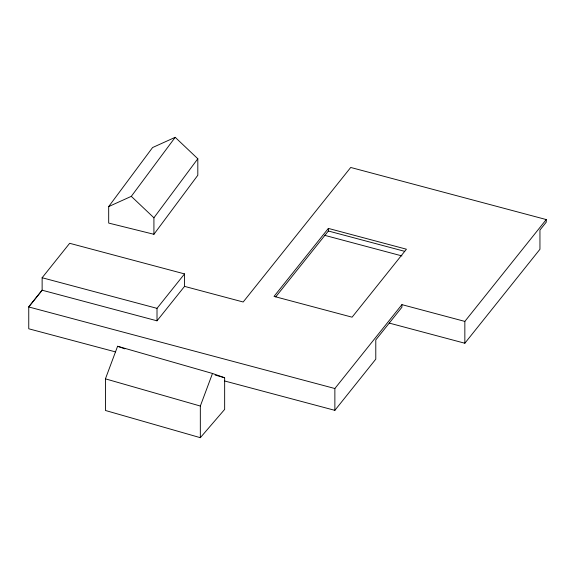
<?xml version="1.0" encoding="UTF-8"?>
<svg xmlns="http://www.w3.org/2000/svg" width="575" height="575" viewBox="0 0 575 575"><rect width="100%" height="100%" fill="white"/><g stroke="black" fill="none" stroke-linecap="round" stroke-linejoin="round"><path stroke-width="0.86" d="M105.433 378.846L117.595 346.265L212.491 373.47L224.653 377.768L224.653 409.4L200.33 437.683L105.433 410.478L105.433 378.846L200.33 406.043L200.33 437.683M200.33 406.043L212.491 373.47M108.682 206.576L152.576 147.545L175.195 137.317L197.814 158.757L197.814 175.26L153.92 234.291L108.682 223.078L108.682 206.576L131.301 196.348L175.195 137.317M153.92 234.291L153.92 217.788L197.814 158.757M184.539 286.379L243.182 301.997L350.714 167.462L546.25 219.564L464.844 321.403L401.918 304.635L334.866 388.52L28.75 306.957L42.133 290.21L42.133 277.739L69.668 243.297L184.539 273.908L184.539 286.379L157.011 320.821L42.133 290.21L28.75 306.784L28.75 328.785L115.467 351.886M157.011 320.821L157.011 308.351L184.539 273.908M328.368 228.412L274.031 296.391L352.087 317.184L406.424 249.205L328.368 228.412L328.368 231.006L275.713 296.887M224.732 381.002L334.866 410.342L375.784 359.152L375.784 339.926L401.918 307.237L401.918 304.635M389.289 323.1L464.844 343.232L539.947 249.27L539.947 230.043L546.25 222.158L546.25 219.564M328.368 231.006L404.692 251.34M324.415 235.261L401.925 255.918M42.133 277.739L157.011 308.351M215.158 375.044L224.653 377.768M117.595 346.265L124.89 348.845M131.301 196.348L153.92 217.788M464.844 321.403L464.844 343.232M334.866 388.52L334.866 410.342"/></g></svg>
